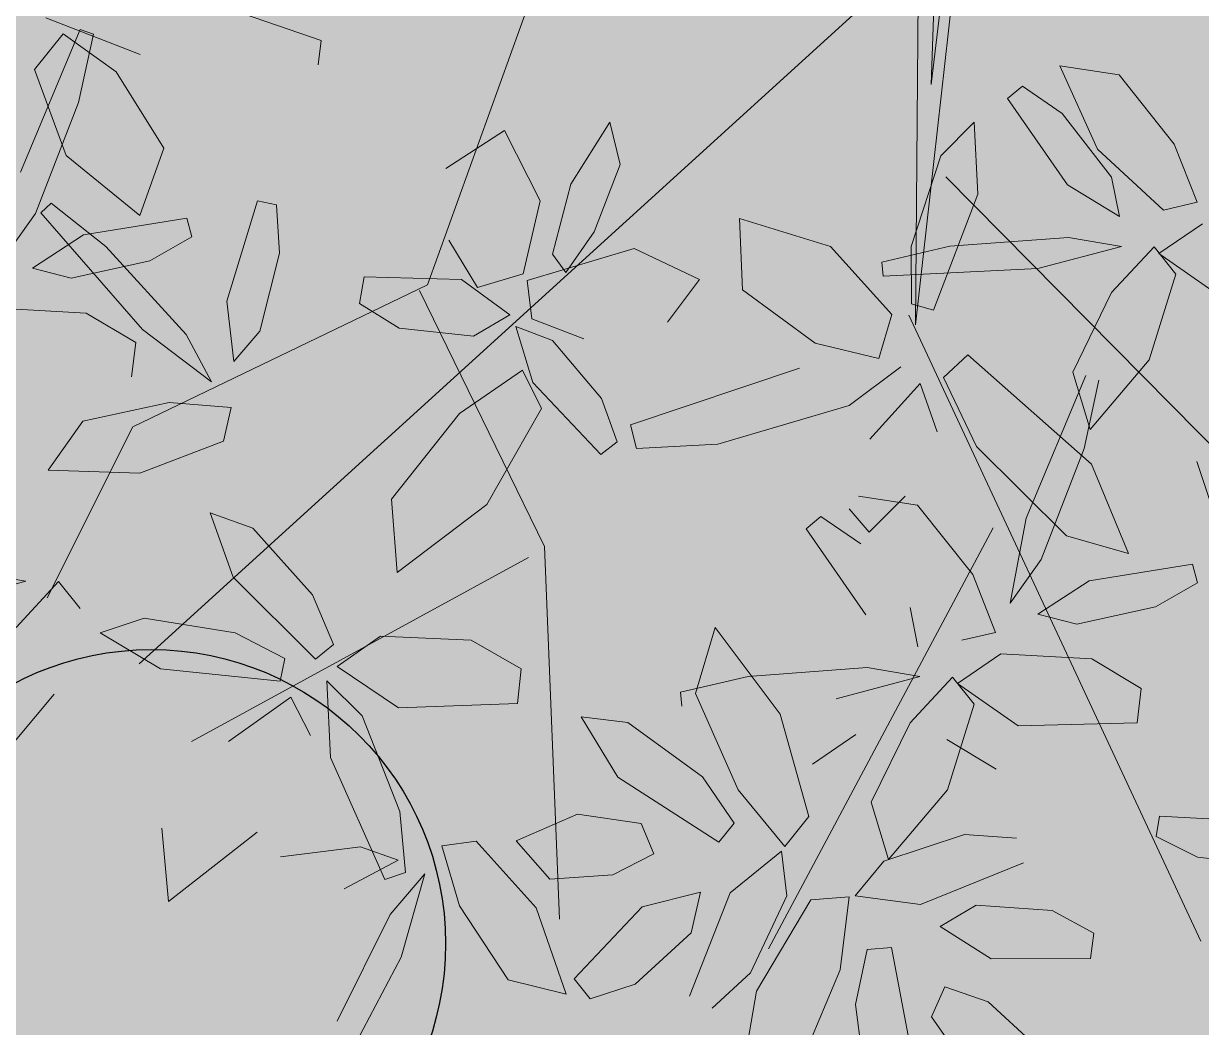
# Model space of a CAD drawing. Header units: metres. Extents: x 349703 to 349913, y 9282546 to 9282694.
# Drawn here: x 349746.114 to 349746.995, y 9282627.502 to 9282628.253 of the extents above; entities that cross this region are included whole.
import ezdxf

# ---------------------------------------------------------------- set-up
doc = ezdxf.new("R2010")
doc.units = ezdxf.units.M
doc.header["$LTSCALE"] = 0.25
for name, color, linetype, lineweight in [('AREA-VERDE', 3, 'CONTINUOUS', 9), ('ARQ-FONDO', 253, 'CONTINUOUS', 9), ('LLORAD-SIMB', 1, 'CONTINUOUS', 25)]:
    doc.layers.add(name, color=color, linetype=linetype, lineweight=lineweight)

# ---------------------------------------------------------------- blocks, each defined once
blk = doc.blocks.new('WAKDOQ')
at = {"layer": 'AREA-VERDE', "lineweight": 0, "true_color": 0xc4e4b2, "transparency": 33554687}
h = blk.add_hatch(color=3, dxfattribs=at)
h.dxf.hatch_style = 1
h.paths.add_polyline_path([(349597.51754, 9282630.67616), (349595.38259, 9282630.67616), (349595.38259, 9282627.00629), (349597.51754, 9282627.00629)])
blk = doc.blocks.new('ARR2')
at = {"layer": 'ARQ-FONDO', "lineweight": 5}
for p, q in [((2740.9216, 1213.7321), (2740.9402, 1214.2786)), ((2740.9114, 1214.2586), (2740.9047, 1213.4719)), ((2740.9849, 1214.2535), (2740.9216, 1213.7321)), ((2740.9047, 1213.4719), (2740.9909, 1214.2402)), ((2740.6354, 1214.2321), (2740.3772, 1213.5152)), ((2740.9133, 1213.8764), (2740.0653, 1213.1056)), ((2739.9645, 1213.8042), (2740.0667, 1213.7646)), ((2740.2623, 1213.7796), (2740.1793, 1213.808)), ((2739.9372, 1213.6373), (2740.0016, 1213.7916)), ((2740.0016, 1213.7916), (2740.016, 1213.7864)), ((2739.9832, 1213.7869), (2739.9522, 1213.7483)), ((2740.0407, 1213.7457), (2739.9832, 1213.7869)), ((2740.016, 1213.7864), (2740, 1213.7127)), ((2740.259, 1213.7534), (2740.2623, 1213.7796)), ((2741.0609, 1213.7521), (2741.1248, 1213.7423)), ((2741.1016, 1213.662), (2741.0609, 1213.7521)), ((2739.9522, 1213.7483), (2739.9865, 1213.6551)), ((2740.0922, 1213.6632), (2740.0407, 1213.7457)), ((2741.1248, 1213.7423), (2741.1845, 1213.6673)), ((2741.0044, 1213.7167), (2741.0204, 1213.7301)), ((2741.0204, 1213.7301), (2741.0635, 1213.7005)), ((2741.0691, 1213.6236), (2741.0044, 1213.7167)), ((2740, 1213.7127), (2739.9534, 1213.5926)), ((2740.532, 1213.6241), (2740.5743, 1213.6911)), ((2740.5743, 1213.6911), (2740.5856, 1213.6453)), ((2740.9321, 1213.655), (2740.9682, 1213.6913)), ((2740.9682, 1213.6913), (2740.9723, 1213.6134)), ((2741.0635, 1213.7005), (2741.1168, 1213.6316)), ((2740.4603, 1213.6823), (2740.3971, 1213.6412)), ((2740.4991, 1213.606), (2740.4603, 1213.6823)), ((2740.0663, 1213.5903), (2740.0922, 1213.6632)), ((2741.1845, 1213.6673), (2741.2093, 1213.6047)), ((2739.9865, 1213.6551), (2740.0663, 1213.5903)), ((2740.9002, 1213.5569), (2740.9321, 1213.655)), ((2741.1728, 1213.5962), (2741.1016, 1213.662)), ((2740.5856, 1213.6453), (2740.5573, 1213.5728)), ((2740.9374, 1213.632), (2741.6198, 1212.9417)), ((2741.1168, 1213.6316), (2741.1252, 1213.5892)), ((2740.5122, 1213.5484), (2740.532, 1213.6241)), ((2740.9723, 1213.6134), (2740.9243, 1213.4881)), ((2741.1252, 1213.5892), (2741.0691, 1213.6236)), ((2739.9593, 1213.5932), (2739.9704, 1213.6037)), ((2739.9704, 1213.6037), (2740.0293, 1213.5567)), ((2740.1602, 1213.4977), (2740.1934, 1213.6061)), ((2740.1934, 1213.6061), (2740.2138, 1213.6018)), ((2740.2138, 1213.6018), (2740.2172, 1213.5496)), ((2740.4805, 1213.5274), (2740.4991, 1213.606)), ((2741.2093, 1213.6047), (2741.1728, 1213.5962)), ((2739.9534, 1213.5926), (2739.9198, 1213.5452)), ((2740.069, 1213.4669), (2739.9593, 1213.5932)), ((2740.0052, 1213.5693), (2740.1171, 1213.5876)), ((2740.1171, 1213.5876), (2740.1223, 1213.5674)), ((2740.7145, 1213.5871), (2740.7177, 1213.5098)), ((2740.8127, 1213.5568), (2740.7145, 1213.5871)), ((2741.215, 1213.5814), (2741.168, 1213.5493)), ((2739.95, 1213.5334), (2740.0052, 1213.5693)), ((2740.1223, 1213.5674), (2740.077, 1213.5412)), ((2740.4001, 1213.5635), (2740.4311, 1213.5124)), ((2740.5573, 1213.5728), (2740.5269, 1213.5286)), ((2740.9418, 1213.5571), (2741.0703, 1213.5667)), ((2741.0703, 1213.5667), (2741.1275, 1213.5568)), ((2740.0293, 1213.5567), (2740.1162, 1213.4616)), ((2740.2172, 1213.5496), (2740.196, 1213.4651)), ((2740.6007, 1213.5547), (2740.485, 1213.5199)), ((2740.5269, 1213.5286), (2740.5122, 1213.5484)), ((2740.6711, 1213.5211), (2740.6007, 1213.5547)), ((2740.8793, 1213.4831), (2740.8127, 1213.5568)), ((2740.8685, 1213.5399), (2740.9418, 1213.5571)), ((2740.9003, 1213.4949), (2740.9002, 1213.5569)), ((2741.1275, 1213.5568), (2741.037, 1213.5329)), ((2741.1168, 1213.507), (2741.1627, 1213.5563)), ((2741.1627, 1213.5563), (2741.1861, 1213.527)), ((2741.168, 1213.5493), (2741.2335, 1213.5036)), ((2740.077, 1213.5412), (2739.9919, 1213.5227)), ((2740.8699, 1213.5247), (2740.8685, 1213.5399)), ((2739.9919, 1213.5227), (2739.95, 1213.5334)), ((2740.3086, 1213.5241), (2740.3038, 1213.4953)), ((2740.414, 1213.5212), (2740.3086, 1213.5241)), ((2740.4311, 1213.5124), (2740.4805, 1213.5274)), ((2741.037, 1213.5329), (2740.8699, 1213.5247)), ((2741.1861, 1213.527), (2741.1573, 1213.4344)), ((2740.3772, 1213.5152), (2740.0587, 1213.3619)), ((2740.4661, 1213.4829), (2740.414, 1213.5212)), ((2740.485, 1213.5199), (2740.49, 1213.4785)), ((2740.6365, 1213.4749), (2740.6711, 1213.5211)), ((2740.1678, 1213.4323), (2740.1602, 1213.4977)), ((2740.3684, 1213.5093), (2740.5038, 1213.2324)), ((2740.7177, 1213.5098), (2740.7962, 1213.4524)), ((2741.0748, 1213.4209), (2741.1168, 1213.507)), ((2740.0082, 1213.4848), (2739.9099, 1213.4904)), ((2740.0617, 1213.4529), (2740.0082, 1213.4848)), ((2740.3038, 1213.4953), (2740.3466, 1213.4683)), ((2740.9243, 1213.4881), (2740.9003, 1213.4949)), ((2740.4268, 1213.4599), (2740.4661, 1213.4829)), ((2740.49, 1213.4785), (2740.5462, 1213.457)), ((2740.865, 1213.4358), (2740.8793, 1213.4831)), ((2740.8976, 1213.4825), (2741.2131, 1212.8057)), ((2740.1438, 1213.4105), (2740.069, 1213.4669)), ((2740.1162, 1213.4616), (2740.1438, 1213.4105)), ((2740.196, 1213.4651), (2740.1678, 1213.4323)), ((2740.3466, 1213.4683), (2740.4268, 1213.4599)), ((2740.4728, 1213.4701), (2740.491, 1213.4098)), ((2740.5122, 1213.4553), (2740.4728, 1213.4701)), ((2740.0572, 1213.4157), (2740.0617, 1213.4529)), ((2740.5652, 1213.3924), (2740.5122, 1213.4553)), ((2740.7962, 1213.4524), (2740.865, 1213.4358)), ((2740.9615, 1213.4397), (2740.9349, 1213.4152)), ((2741.095, 1213.3213), (2740.9615, 1213.4397)), ((2741.1573, 1213.4344), (2741.0935, 1213.3589)), ((2740.4116, 1213.3762), (2740.48, 1213.4232)), ((2740.48, 1213.4232), (2740.5005, 1213.3817)), ((2740.7793, 1213.4252), (2740.5966, 1213.3638)), ((2740.8332, 1213.3848), (2740.8888, 1213.4267)), ((2740.491, 1213.4098), (2740.5646, 1213.3319)), ((2740.8555, 1213.3486), (2740.9097, 1213.4086)), ((2740.9097, 1213.4086), (2740.9282, 1213.3565)), ((2740.9349, 1213.4152), (2740.9708, 1213.3404)), ((2741.0243, 1213.2631), (2741.0888, 1213.4174)), ((2741.0935, 1213.3589), (2741.0748, 1213.4209)), ((2741.1031, 1213.4122), (2741.0871, 1213.3385)), ((2740.0044, 1213.3679), (2740.098, 1213.3881)), ((2740.098, 1213.3881), (2740.1651, 1213.3825)), ((2740.5823, 1213.3455), (2740.5652, 1213.3924)), ((2740.6909, 1213.3429), (2740.8332, 1213.3848)), ((2740.1651, 1213.3825), (2740.1565, 1213.3461)), ((2740.3382, 1213.2837), (2740.4116, 1213.3762)), ((2740.5005, 1213.3817), (2740.4413, 1213.2779)), ((2740.0587, 1213.3619), (2739.9661, 1213.1769)), ((2739.9672, 1213.315), (2740.0044, 1213.3679)), ((2740.5966, 1213.3638), (2740.6033, 1213.3383)), ((2740.1565, 1213.3461), (2740.066, 1213.3115)), ((2740.5646, 1213.3319), (2740.5823, 1213.3455)), ((2740.6033, 1213.3383), (2740.6909, 1213.3429)), ((2740.9708, 1213.3404), (2741.0681, 1213.2439)), ((2741.0871, 1213.3385), (2741.0405, 1213.2184)), ((2741.135, 1213.2246), (2741.095, 1213.3213)), ((2741.2088, 1213.3241), (2741.3717, 1212.8358)), ((2740.066, 1213.3115), (2739.9672, 1213.315)), ((2740.3443, 1213.2041), (2740.3382, 1213.2837)), ((2740.843, 1213.2869), (2740.9069, 1213.2771)), ((2740.8937, 1213.2867), (2740.8547, 1213.2477)), ((2740.1423, 1213.2687), (2740.1671, 1213.1993)), ((2740.1883, 1213.2521), (2740.1423, 1213.2687)), ((2740.4413, 1213.2779), (2740.3443, 1213.2041)), ((2740.8547, 1213.2477), (2740.833, 1213.273)), ((2740.9069, 1213.2771), (2740.9666, 1213.2021)), ((2740.7865, 1213.2514), (2740.8025, 1213.2649)), ((2740.8025, 1213.2649), (2740.8457, 1213.2353)), ((2741.007, 1213.171), (2741.0243, 1213.2631)), ((2740.2529, 1213.1802), (2740.1883, 1213.2521)), ((2740.9887, 1213.2525), (2740.7458, 1212.7974)), ((2740.8512, 1213.1584), (2740.7865, 1213.2514)), ((2741.0681, 1213.2439), (2741.135, 1213.2246)), ((2740.5038, 1213.2324), (2740.5199, 1212.8292)), ((2740.4862, 1213.2206), (2740.1221, 1213.0213)), ((2741.0405, 1213.2184), (2741.007, 1213.171)), ((2741.0924, 1213.1951), (2741.2042, 1213.2134)), ((2741.2042, 1213.2134), (2741.2095, 1213.1932)), ((2739.9429, 1213.1948), (2739.8525, 1213.1704)), ((2739.8857, 1213.2044), (2739.9429, 1213.1948)), ((2739.9325, 1213.1449), (2739.9781, 1213.1945)), ((2739.9781, 1213.1945), (2740.0016, 1213.1653)), ((2740.1671, 1213.1993), (2740.2562, 1213.1104)), ((2740.9666, 1213.2021), (2740.9914, 1213.1395)), ((2741.0372, 1213.1592), (2741.0924, 1213.1951)), ((2741.2095, 1213.1932), (2741.1642, 1213.167)), ((2740.2755, 1213.1263), (2740.2529, 1213.1802)), ((2740.899, 1213.1664), (2740.9073, 1213.124)), ((2741.1642, 1213.167), (2741.0791, 1213.1485)), ((2740.0707, 1213.1547), (2740.0232, 1213.1389)), ((2740.1694, 1213.139), (2740.0707, 1213.1547)), ((2741.0791, 1213.1485), (2741.0372, 1213.1592)), ((2740.6882, 1213.1446), (2740.667, 1213.0735)), ((2740.7584, 1213.0511), (2740.6882, 1213.1446)), ((2740.0232, 1213.1389), (2740.0884, 1213.1002)), ((2740.2228, 1213.1111), (2740.1694, 1213.139)), ((2740.3262, 1213.1354), (2740.2797, 1213.1026)), ((2740.4245, 1213.1312), (2740.3262, 1213.1354)), ((2740.4784, 1213.1), (2740.4245, 1213.1312)), ((2740.9914, 1213.1395), (2740.9549, 1213.131)), ((2740.2562, 1213.1104), (2740.2755, 1213.1263)), ((2740.9971, 1213.1162), (2740.9502, 1213.0841)), ((2741.0954, 1213.1107), (2740.9971, 1213.1162)), ((2740.2178, 1213.0866), (2740.2228, 1213.1111)), ((2740.2797, 1213.1026), (2740.3457, 1213.0578)), ((2741.1488, 1213.0788), (2741.0954, 1213.1107)), ((2740.0884, 1213.1002), (2740.2178, 1213.0866)), ((2740.4744, 1213.0627), (2740.4784, 1213.1)), ((2740.6506, 1213.0747), (2740.724, 1213.0919)), ((2740.724, 1213.0919), (2740.8524, 1213.1015)), ((2740.9096, 1213.0916), (2740.8191, 1213.0677)), ((2740.8524, 1213.1015), (2740.9096, 1213.0916)), ((2740.899, 1213.0418), (2740.9448, 1213.0911)), ((2740.9448, 1213.0911), (2740.9682, 1213.0618)), ((2740.2683, 1213.0871), (2740.2724, 1213.0041)), ((2740.3065, 1213.0494), (2740.2683, 1213.0871)), ((2740.9502, 1213.0841), (2741.0156, 1213.0384)), ((2741.1443, 1213.0415), (2741.1488, 1213.0788)), ((2739.9734, 1213.0725), (2739.9099, 1212.9967)), ((2740.1619, 1213.0213), (2740.2296, 1213.0693)), ((2740.2296, 1213.0693), (2740.2507, 1213.028)), ((2740.652, 1213.0595), (2740.6506, 1213.0747)), ((2740.667, 1213.0735), (2740.7129, 1212.9693)), ((2740.3457, 1213.0578), (2740.4744, 1213.0627)), ((2740.9682, 1213.0618), (2740.9394, 1212.9692)), ((2740.3471, 1212.9459), (2740.3065, 1213.0494)), ((2740.5432, 1213.0483), (2740.5828, 1212.983)), ((2740.5936, 1213.0419), (2740.5432, 1213.0483)), ((2740.6745, 1212.9832), (2740.5936, 1213.0419)), ((2740.7896, 1212.9404), (2740.7584, 1213.0511)), ((2740.857, 1212.9557), (2740.899, 1213.0418)), ((2741.0156, 1213.0384), (2741.1443, 1213.0415)), ((2740.8403, 1213.0291), (2740.7934, 1212.997)), ((2740.992, 1212.9916), (2740.9385, 1213.0235)), ((2740.2724, 1213.0041), (2740.3312, 1212.8721)), ((2740.5828, 1212.983), (2740.6923, 1212.9126)), ((2740.7087, 1212.9332), (2740.6745, 1212.9832)), ((2740.7129, 1212.9693), (2740.7635, 1212.9079)), ((2740.9394, 1212.9692), (2740.8756, 1212.8937)), ((2740.8756, 1212.8937), (2740.857, 1212.9557)), ((2740.3534, 1212.8799), (2740.3471, 1212.9459)), ((2740.5392, 1212.9429), (2740.473, 1212.914)), ((2740.6081, 1212.9329), (2740.5392, 1212.9429)), ((2740.7635, 1212.9079), (2740.7896, 1212.9404)), ((2741.1686, 1212.9408), (2741.1651, 1212.9188)), ((2741.2755, 1212.9348), (2741.1686, 1212.9408)), ((2740.097, 1212.8483), (2740.0898, 1212.9278)), ((2740.6218, 1212.8999), (2740.6081, 1212.9329)), ((2740.6923, 1212.9126), (2740.7087, 1212.9332)), ((2740.1929, 1212.9234), (2740.097, 1212.8483)), ((2740.3927, 1212.9085), (2740.4298, 1212.9136)), ((2740.4298, 1212.9136), (2740.4948, 1212.8417)), ((2740.473, 1212.914), (2740.5096, 1212.8725)), ((2740.9578, 1212.9208), (2740.8705, 1212.8919)), ((2741.014, 1212.917), (2740.9578, 1212.9208)), ((2741.1651, 1212.9188), (2741.2097, 1212.8965)), ((2740.2182, 1212.8967), (2740.3046, 1212.9074)), ((2740.3046, 1212.9074), (2740.3453, 1212.893)), ((2740.4117, 1212.8439), (2740.3927, 1212.9085)), ((2740.5775, 1212.8772), (2740.6218, 1212.8999)), ((2740.7598, 1212.9027), (2740.7043, 1212.8577)), ((2740.7656, 1212.8544), (2740.7598, 1212.9027)), ((2740.3453, 1212.893), (2740.2871, 1212.8623)), ((2740.8705, 1212.8919), (2740.8394, 1212.8545)), ((2740.9103, 1212.8452), (2741.0214, 1212.8902)), ((2741.2097, 1212.8965), (2741.2914, 1212.8872)), ((2740.3312, 1212.8721), (2740.3534, 1212.8799)), ((2740.3367, 1212.8343), (2740.3744, 1212.8785)), ((2740.3744, 1212.8785), (2740.3487, 1212.7884)), ((2740.5096, 1212.8725), (2740.5775, 1212.8772)), ((2740.6723, 1212.8587), (2740.6091, 1212.8428)), ((2740.7043, 1212.8577), (2740.6605, 1212.7461)), ((2740.6623, 1212.8146), (2740.6723, 1212.8587)), ((2740.7265, 1212.7712), (2740.7656, 1212.8544)), ((2740.7916, 1212.8502), (2740.7328, 1212.7514)), ((2740.8331, 1212.8536), (2740.7916, 1212.8502)), ((2740.8233, 1212.7747), (2740.8331, 1212.8536)), ((2740.8394, 1212.8545), (2740.9103, 1212.8452)), ((2740.4644, 1212.7638), (2740.4117, 1212.8439)), ((2740.4948, 1212.8417), (2740.5272, 1212.7483)), ((2740.6091, 1212.8428), (2740.5356, 1212.7647)), ((2740.9705, 1212.8444), (2740.9316, 1212.8213)), ((2741.0525, 1212.8388), (2740.9705, 1212.8444)), ((2741.0974, 1212.8143), (2741.0525, 1212.8388)), ((2740.2794, 1212.7189), (2740.3367, 1212.8343)), ((2740.6018, 1212.7589), (2740.6623, 1212.8146)), ((2740.9316, 1212.8213), (2740.9865, 1212.7864)), ((2741.0939, 1212.7868), (2741.0974, 1212.8143)), ((2740.8788, 1212.7987), (2740.8525, 1212.7964)), ((2740.9029, 1212.6708), (2740.8788, 1212.7987)), ((2740.3487, 1212.7884), (2740.2706, 1212.6405)), ((2740.8525, 1212.7964), (2740.8398, 1212.7372)), ((2740.9865, 1212.7864), (2741.0939, 1212.7868)), ((2740.7793, 1212.6696), (2740.8233, 1212.7747)), ((2740.5272, 1212.7483), (2740.4644, 1212.7638)), ((2740.5356, 1212.7647), (2740.5532, 1212.7432)), ((2740.5532, 1212.7432), (2740.6018, 1212.7589)), ((2740.685, 1212.733), (2740.7265, 1212.7712)), ((2740.7328, 1212.7514), (2740.7132, 1212.6361)), ((2740.9364, 1212.7563), (2740.922, 1212.7236)), ((2740.9834, 1212.7398), (2740.9364, 1212.7563)), ((2740.8398, 1212.7372), (2740.8528, 1212.6381)), ((2741.0335, 1212.6938), (2740.9834, 1212.7398)), ((2740.922, 1212.7236), (2740.9621, 1212.6668))]:
    blk.add_line(p, q, dxfattribs=at)

msp = doc.modelspace()

# ---------------------------------------------------------------- linework, layer by layer
at = {"layer": 'LLORAD-SIMB'}
msp.add_circle((349746.21, 9282627.565), 0.22, dxfattribs=at)

# ---------------------------------------------------------------- block references
at = {"layer": 'ARQ-FONDO'}
msp.add_blockref('WAKDOQ', (150.24868, 0), dxfattribs=at)
at = {"layer": 'ARQ-FONDO', "xscale": 0.6917913537138002, "yscale": 0.6917913537138002, "zscale": 0.6917913537138002}
msp.add_blockref('ARR2', (347850.64723, 9281788.55845), dxfattribs=at)

doc.saveas('drawing.dxf')
